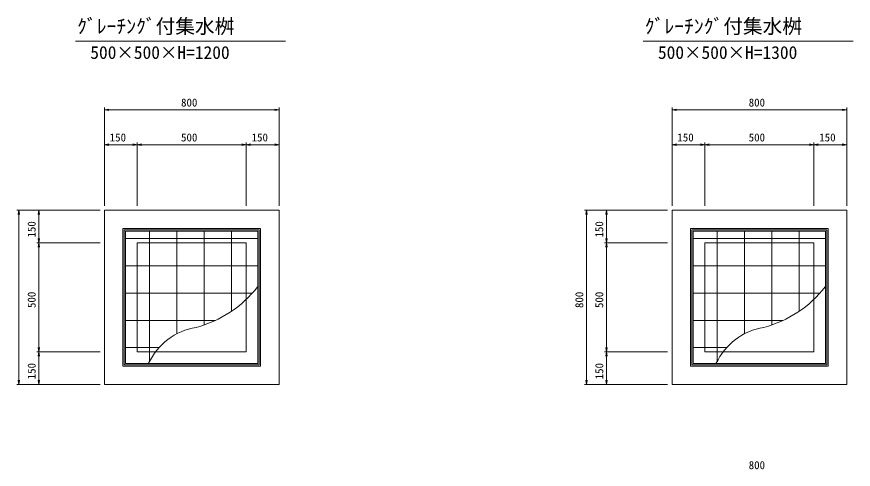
# Model space of a CAD drawing. Units: millimetres on the paper. Extents: x 0 to 841, y 0 to 594.
# Drawn here: x 192.7 to 384.3, y 179.5 to 283.2 of the extents above; entities that cross this region are included whole.
import ezdxf
from ezdxf.enums import TextEntityAlignment as Align

# ---------------------------------------------------------------- set-up
doc = ezdxf.new("R2010")
doc.units = ezdxf.units.MM
for name, color, linetype, lineweight in [('D-STR-DIM（寸法）', 7, 'Continuous', 18), ('D-STR-HTXT（旗揚げ）', 7, 'Continuous', 18), ('D-STR-STR1（構造物）', 4, 'Continuous', 18), ('D-STR（構造物外形線）', 1, 'Continuous', 18)]:
    doc.layers.add(name, color=color, linetype=linetype, lineweight=lineweight)
doc.layers.add('D-TTL-TXT（文字）', color=7, linetype='Continuous')
doc.styles.add('ＭＳ ゴシック', font='')
doc.styles.get('ＭＳ ゴシック').set_extended_font_data('MS Gothic')

msp = doc.modelspace()

# ---------------------------------------------------------------- linework, layer by layer
at = {"layer": 'D-STR-DIM（寸法）'}
for p, q in [((212.823, 239.866), (212.823, 262.366)), ((212.823, 261.866), (213.823, 262.033)), ((213.823, 261.699), (212.823, 261.866)), ((212.823, 261.866), (213.823, 261.866)), ((251.823, 261.866), (213.823, 261.866)), ((251.823, 262.033), (252.823, 261.866)), ((252.823, 261.866), (251.823, 261.699)), ((252.823, 261.866), (251.823, 261.866)), ((252.823, 239.866), (252.823, 262.366)), ((342.823, 239.866), (342.823, 262.366)), ((342.823, 261.866), (343.823, 262.033)), ((343.823, 261.699), (342.823, 261.866)), ((342.823, 261.866), (343.823, 261.866)), ((381.823, 261.866), (343.823, 261.866)), ((381.823, 262.033), (382.823, 261.866)), ((382.823, 261.866), (381.823, 261.699)), ((382.823, 261.866), (381.823, 261.866)), ((382.823, 239.866), (382.823, 262.366)), ((212.823, 239.866), (212.823, 254.366)), ((212.823, 253.866), (213.823, 254.033)), ((213.823, 253.699), (212.823, 253.866)), ((212.823, 253.866), (213.823, 253.866)), ((219.323, 253.866), (213.823, 253.866)), ((219.323, 254.033), (220.323, 253.866)), ((220.323, 253.866), (219.323, 253.699)), ((220.323, 253.866), (219.323, 253.866)), ((220.323, 239.866), (220.323, 254.366)), ((220.323, 239.866), (220.323, 254.366)), ((220.323, 253.866), (221.323, 254.033)), ((221.323, 253.699), (220.323, 253.866)), ((220.323, 253.866), (221.323, 253.866)), ((244.323, 253.866), (221.323, 253.866)), ((244.323, 254.033), (245.323, 253.866)), ((245.323, 253.866), (244.323, 253.699)), ((245.323, 253.866), (244.323, 253.866)), ((245.323, 239.866), (245.323, 254.366)), ((245.323, 239.866), (245.323, 254.366)), ((245.323, 253.866), (246.323, 254.033)), ((246.323, 253.699), (245.323, 253.866)), ((245.323, 253.866), (246.323, 253.866)), ((251.823, 253.866), (246.323, 253.866)), ((251.823, 254.033), (252.823, 253.866)), ((252.823, 253.866), (251.823, 253.699)), ((252.823, 253.866), (251.823, 253.866)), ((252.823, 239.866), (252.823, 254.366)), ((342.823, 239.866), (342.823, 254.366)), ((342.823, 253.866), (343.823, 254.033)), ((343.823, 253.699), (342.823, 253.866)), ((342.823, 253.866), (343.823, 253.866)), ((349.323, 253.866), (343.823, 253.866)), ((349.323, 254.033), (350.323, 253.866)), ((350.323, 253.866), (349.323, 253.699)), ((350.323, 253.866), (349.323, 253.866)), ((350.323, 239.866), (350.323, 254.366)), ((350.323, 239.866), (350.323, 254.366)), ((350.323, 253.866), (351.323, 254.033)), ((351.323, 253.699), (350.323, 253.866)), ((350.323, 253.866), (351.323, 253.866)), ((374.323, 253.866), (351.323, 253.866)), ((374.323, 254.033), (375.323, 253.866)), ((375.323, 253.866), (374.323, 253.699)), ((375.323, 253.866), (374.323, 253.866)), ((375.323, 239.866), (375.323, 254.366)), ((375.323, 239.866), (375.323, 254.366)), ((375.323, 253.866), (376.323, 254.033)), ((376.323, 253.699), (375.323, 253.866)), ((375.323, 253.866), (376.323, 253.866)), ((381.823, 253.866), (376.323, 253.866)), ((381.823, 254.033), (382.823, 253.866)), ((382.823, 253.866), (381.823, 253.699)), ((382.823, 253.866), (381.823, 253.866)), ((382.823, 239.866), (382.823, 254.366)), ((211.823, 238.866), (192.749, 238.866)), ((193.082, 237.866), (193.249, 238.866)), ((193.249, 238.866), (193.415, 237.866)), ((193.249, 238.866), (193.249, 237.866)), ((193.249, 237.866), (193.249, 199.866)), ((211.823, 238.866), (197.323, 238.866)), ((197.656, 237.866), (197.823, 238.866)), ((197.823, 238.866), (197.989, 237.866)), ((197.823, 238.866), (197.823, 237.866)), ((197.823, 237.866), (197.823, 232.366)), ((341.823, 238.866), (322.749, 238.866)), ((323.082, 237.866), (323.249, 238.866)), ((323.249, 238.866), (323.415, 237.866)), ((323.249, 238.866), (323.249, 237.866)), ((323.249, 237.866), (323.249, 199.866)), ((341.823, 238.866), (327.323, 238.866)), ((327.656, 237.866), (327.823, 238.866)), ((327.823, 238.866), (327.989, 237.866)), ((327.823, 238.866), (327.823, 237.866)), ((327.823, 237.866), (327.823, 232.366)), ((197.823, 231.366), (197.656, 232.366)), ((197.989, 232.366), (197.823, 231.366)), ((197.823, 231.366), (197.823, 232.366)), ((327.823, 231.366), (327.656, 232.366)), ((327.989, 232.366), (327.823, 231.366)), ((327.823, 231.366), (327.823, 232.366)), ((211.823, 231.366), (197.323, 231.366)), ((211.823, 231.366), (197.323, 231.366)), ((197.656, 230.366), (197.823, 231.366)), ((197.823, 231.366), (197.989, 230.366)), ((197.823, 231.366), (197.823, 230.366)), ((197.823, 230.366), (197.823, 207.366)), ((341.823, 231.366), (327.323, 231.366)), ((341.823, 231.366), (327.323, 231.366)), ((327.656, 230.366), (327.823, 231.366)), ((327.823, 231.366), (327.989, 230.366)), ((327.823, 231.366), (327.823, 230.366)), ((327.823, 230.366), (327.823, 207.366)), ((197.823, 206.366), (197.656, 207.366)), ((197.989, 207.366), (197.823, 206.366)), ((197.823, 206.366), (197.823, 207.366)), ((327.823, 206.366), (327.656, 207.366)), ((327.989, 207.366), (327.823, 206.366)), ((327.823, 206.366), (327.823, 207.366)), ((211.823, 206.366), (197.323, 206.366)), ((211.823, 206.366), (197.323, 206.366)), ((197.656, 205.366), (197.823, 206.366)), ((197.823, 206.366), (197.989, 205.366)), ((197.823, 206.366), (197.823, 205.366)), ((197.823, 205.366), (197.823, 199.866)), ((341.823, 206.366), (327.323, 206.366)), ((341.823, 206.366), (327.323, 206.366)), ((327.656, 205.366), (327.823, 206.366)), ((327.823, 206.366), (327.989, 205.366)), ((327.823, 206.366), (327.823, 205.366)), ((327.823, 205.366), (327.823, 199.866)), ((193.249, 198.866), (193.082, 199.866)), ((193.415, 199.866), (193.249, 198.866)), ((193.249, 198.866), (193.249, 199.866)), ((197.823, 198.866), (197.656, 199.866)), ((197.989, 199.866), (197.823, 198.866)), ((197.823, 198.866), (197.823, 199.866)), ((323.249, 198.866), (323.082, 199.866)), ((323.415, 199.866), (323.249, 198.866)), ((323.249, 198.866), (323.249, 199.866)), ((327.823, 198.866), (327.656, 199.866)), ((327.989, 199.866), (327.823, 198.866)), ((327.823, 198.866), (327.823, 199.866)), ((211.823, 198.866), (192.749, 198.866)), ((211.823, 198.866), (197.323, 198.866)), ((341.823, 198.866), (322.749, 198.866)), ((341.823, 198.866), (327.323, 198.866))]:
    msp.add_line(p, q, dxfattribs=at)
at = {"layer": 'D-STR-HTXT（旗揚げ）'}
for p, q in [((206.22, 277.64), (254.329, 277.64)), ((336.22, 277.64), (384.329, 277.64))]:
    msp.add_line(p, q, dxfattribs=at)
at = {"layer": 'D-STR-STR1（構造物）'}
for p, q in [((217.048, 203.091), (217.048, 234.641)), ((248.598, 234.641), (217.048, 234.641)), ((248.298, 234.341), (217.348, 234.341)), ((217.348, 203.391), (217.348, 234.341)), ((247.998, 234.041), (217.648, 234.041)), ((217.648, 203.691), (217.648, 234.041)), ((223.168, 231.366), (223.168, 233.966)), ((229.418, 231.366), (229.418, 233.966)), ((235.668, 231.366), (235.668, 233.966)), ((241.918, 231.366), (241.918, 233.966)), ((247.998, 203.691), (247.998, 234.041)), ((248.298, 203.391), (248.298, 234.341)), ((248.598, 203.091), (248.598, 234.641)), ((347.048, 203.091), (347.048, 234.641)), ((378.598, 234.641), (347.048, 234.641)), ((378.298, 234.341), (347.348, 234.341)), ((347.348, 203.391), (347.348, 234.341)), ((377.998, 234.041), (347.648, 234.041)), ((347.648, 203.691), (347.648, 234.041)), ((353.168, 231.366), (353.168, 233.966)), ((359.418, 231.366), (359.418, 233.966)), ((365.668, 231.366), (365.668, 233.966)), ((371.918, 231.366), (371.918, 233.966)), ((377.998, 203.691), (377.998, 234.041)), ((378.298, 203.391), (378.298, 234.341)), ((378.598, 203.091), (378.598, 234.641)), ((247.923, 232.346), (217.723, 232.346)), ((377.923, 232.346), (347.723, 232.346)), ((223.168, 206.366), (223.168, 231.366)), ((229.418, 210.525), (229.418, 231.366)), ((235.668, 212.53), (235.668, 231.366)), ((241.918, 215.661), (241.918, 231.366)), ((353.168, 206.366), (353.168, 231.366)), ((359.418, 210.525), (359.418, 231.366)), ((365.668, 212.53), (365.668, 231.366)), ((371.918, 215.661), (371.918, 231.366)), ((220.323, 226.096), (217.723, 226.096)), ((245.323, 226.096), (220.323, 226.096)), ((247.923, 226.096), (245.323, 226.096)), ((350.323, 226.096), (347.723, 226.096)), ((375.323, 226.096), (350.323, 226.096)), ((377.923, 226.096), (375.323, 226.096)), ((220.323, 219.846), (217.723, 219.846)), ((245.323, 219.846), (220.323, 219.846)), ((246.713, 219.846), (245.323, 219.846)), ((350.323, 219.846), (347.723, 219.846)), ((375.323, 219.846), (350.323, 219.846)), ((376.713, 219.846), (375.323, 219.846)), ((220.323, 213.596), (217.723, 213.596)), ((238.296, 213.596), (220.323, 213.596)), ((350.323, 213.596), (347.723, 213.596)), ((368.296, 213.596), (350.323, 213.596)), ((220.323, 207.346), (217.723, 207.346)), ((225.311, 207.346), (220.323, 207.346)), ((350.323, 207.346), (347.723, 207.346)), ((355.311, 207.346), (350.323, 207.346)), ((223.168, 204.21), (223.168, 206.366)), ((353.168, 204.21), (353.168, 206.366)), ((248.598, 203.091), (217.048, 203.091)), ((248.298, 203.391), (217.348, 203.391)), ((247.998, 203.691), (217.648, 203.691)), ((378.598, 203.091), (347.048, 203.091)), ((378.298, 203.391), (347.348, 203.391)), ((377.998, 203.691), (347.648, 203.691))]:
    msp.add_line(p, q, dxfattribs=at)
for centre, radius, start, end in [((227.053, 237.531), 26.444, 284.87436, 322.11183), ((357.053, 237.531), 26.444, 284.87436, 322.11183), ((236.067, 197.694), 14.451, 98.86108, 155.15503), ((366.067, 197.694), 14.451, 98.86108, 155.15503)]:
    msp.add_arc(centre, radius, start, end, dxfattribs=at)
at = {"layer": 'D-STR（構造物外形線）'}
for p, q in [((212.823, 238.866), (252.823, 238.866)), ((212.823, 198.866), (212.823, 238.866)), ((252.823, 198.866), (252.823, 238.866)), ((342.823, 238.866), (382.823, 238.866)), ((342.823, 198.866), (342.823, 238.866)), ((382.823, 198.866), (382.823, 238.866)), ((220.323, 231.366), (245.323, 231.366)), ((220.323, 206.366), (220.323, 231.366)), ((245.323, 206.366), (245.323, 231.366)), ((350.323, 231.366), (375.323, 231.366)), ((350.323, 206.366), (350.323, 231.366)), ((375.323, 206.366), (375.323, 231.366)), ((220.323, 206.366), (245.323, 206.366)), ((350.323, 206.366), (375.323, 206.366)), ((212.823, 198.866), (252.823, 198.866)), ((342.823, 198.866), (382.823, 198.866))]:
    msp.add_line(p, q, dxfattribs=at)

# ---------------------------------------------------------------- texts
at = {"layer": 'D-STR-DIM（寸法）', "style": 'ＭＳ ゴシック'}
for s, p in [('800', (230.38, 262.066)), ('800', (360.38, 262.066)), ('150', (214.041, 254.066)), ('500', (230.38, 254.066)), ('150', (246.541, 254.066)), ('150', (344.041, 254.066)), ('500', (360.38, 254.066)), ('150', (376.541, 254.066)), ('800', (360.38, 178.933))]:
    msp.add_text(s, height=1.833, dxfattribs=at).set_placement(p, align=Align.BOTTOM_LEFT)
for s, p in [('150', (197.623, 232.584)), ('150', (327.623, 232.584)), ('500', (197.623, 216.423)), ('800', (323.049, 216.423)), ('500', (327.623, 216.423)), ('150', (197.623, 200.084)), ('150', (327.623, 200.084))]:
    msp.add_text(s, height=1.833, rotation=90, dxfattribs=at).set_placement(p, align=Align.BOTTOM_LEFT)
at = {"layer": 'D-TTL-TXT（文字）', "style": 'ＭＳ ゴシック'}
for s, height, p in [('ｸﾞﾚｰﾁﾝｸﾞ付集水桝', 3.299, (206.57, 278.383)), ('ｸﾞﾚｰﾁﾝｸﾞ付集水桝', 3.299, (336.57, 278.383)), ('500×500×H=1200', 2.933, (209.592, 272.661)), ('500×500×H=1300', 2.933, (339.592, 272.661))]:
    msp.add_text(s, height=height, dxfattribs=at).set_placement(p, align=Align.BOTTOM_LEFT)

doc.saveas('drawing.dxf')
